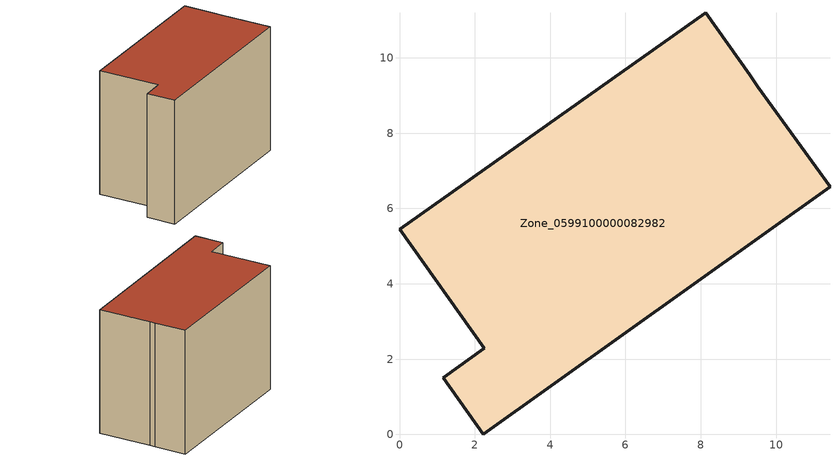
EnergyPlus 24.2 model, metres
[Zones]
Zone_0599100000082982
 floor ground (C_G): 1.16,1.5 2.25,2.29 0,5.45 8.13,11.2 9.3,9.55 9.51,9.23 11.43,6.57 2.23,0 z0
 wall outside (C_F): 2.25,2.29 1.16,1.5 2.23,0 11.43,6.57 9.51,9.23 9.3,9.55 8.13,11.2 0,5.45 2.25,2.29 z0:7.95
 roof outside (C_R): 9.51,9.23 9.3,9.55 8.13,11.2 0,5.45 2.25,2.29 1.16,1.5 2.23,0 11.43,6.57 z7.95
[BUILDING]
Pand.0599100000082982: North Axis=0; Terrain=City; Loads Convergence Tolerance Value=0.04; Temperature Convergence Tolerance Value=0.4; Solar Distribution=FullExterior; Maximum Number of Warmup Days=25; Minimum Number of Warmup Days=1
[Site:Location]
Rotterdam.The.Hague.AP_ZH_NLD Design_Conditions: Latitude=51.96; Longitude=4.45; Time Zone=1; Elevation=-4.5
[SITE:GROUNDTEMPERATURE:BUILDINGSURFACE]
18, 18, 18, 18, 18, 18, 18, 18, 18, 18, 18, 18
[MATERIAL] Thermal Absorptance=0.9; Solar Absorptance=0.7; Visible Absorptance=0.7
Name | Roughness | Thickness | Conductivity | Density | Specific Heat
G.TI.1975-1991 | MediumSmooth | 0.15 | 0.288461 | 540 | 1210
F.TI.1975-1991 | Rough | 0.3 | 0.230769 | 1920 | 840
R.TI.1975-1991 | MediumRough | 0.2 | 0.153846 | 1500 | 1000
[CONSTRUCTION]
C_G: G.TI.1975-1991
C_F: F.TI.1975-1991
C_R: R.TI.1975-1991
[ZONE]
Zone_0599100000082982: Type=1; Multiplier=1; Ceiling Height=Autocalculate; Volume=Autocalculate; Floor Area=autocalculate; Part of Total Floor Area=Yes
[ZONEINFILTRATION:DESIGNFLOWRATE]
Infil_Zone_0599100000082982: Zone or ZoneList or Space or SpaceList=Zone_0599100000082982; Schedule=AlwaysOn; Design Flow Rate Calculation Method=Flow/Area; Flow Rate per Floor Area=0.003; Constant Term Coefficient=1; Temperature Term Coefficient=0; Velocity Term Coefficient=0; Velocity Squared Term Coefficient=0
[HVACTEMPLATE:ZONE:IDEALLOADSAIRSYSTEM]
Zone_0599100000082982: Maximum Heating Supply Air Temperature=50; Minimum Cooling Supply Air Temperature=13; Maximum Heating Supply Air Humidity Ratio=0.0156; Minimum Cooling Supply Air Humidity Ratio=0.0077; Heating Limit=NoLimit; Cooling Limit=NoLimit; Dehumidification Control Type=ConstantSensibleHeatRatio; Cooling Sensible Heat Ratio=0.7; Dehumidification Setpoint=60; Humidification Control Type=None; Humidification Setpoint=30; Outdoor Air Method=None; Outdoor Air Flow Rate per Person=0.00944; Outdoor Air Flow Rate per Zone Floor Area=0; Outdoor Air Flow Rate per Zone=0; Demand Controlled Ventilation Type=None; Outdoor Air Economizer Type=NoEconomizer; Heat Recovery Type=None; Sensible Heat Recovery Effectiveness=0.7; Latent Heat Recovery Effectiveness=0.65
[ZONECONTROL:THERMOSTAT]
ThermostatControl_Zone_0599100000082982: Zone or ZoneList=Zone_0599100000082982; Control Type Schedule=DualSetpointControlType; Control 1=Thermostat_Zone_0599100000082982; Temperature Difference Between Cutout And Setpoint=0
[THERMOSTATSETPOINT:DUALSETPOINT]
Thermostat_Zone_0599100000082982: Heating Setpoint Temperature Schedule=HeatingSetpoint_Zone_0599100000082982; Cooling Setpoint Temperature Schedule=CoolingSetpoint_Zone_0599100000082982
[SCHEDULE:COMPACT]
HeatingSetpoint_Zone_0599100000082982: Through: 12/31, For: AllDays, Until: 24:00, 21
CoolingSetpoint_Zone_0599100000082982: Through: 12/31, For: AllDays, Until: 24:00, 24
DualSetpointControlType: Through: 12/31, For: AllDays, Until: 24:00, 4
AlwaysOn: Through: 12/31, For: AllDays, Until: 24:00, 1
